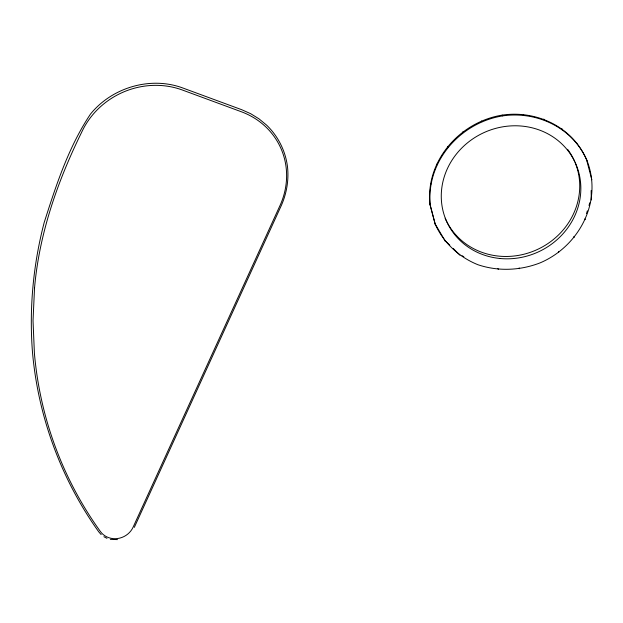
<?xml version="1.0" encoding="UTF-8"?>
<svg xmlns="http://www.w3.org/2000/svg" width="623" height="623" viewBox="0 0 623 623"><rect width="100%" height="100%" fill="white"/><g stroke="black" fill="none" stroke-linecap="round" stroke-linejoin="round"><path stroke-width="0.93" d="M429.893 204.048C425.704 160.438 460.054 121.882 502.239 115.107C536.676 110.045 572.537 126.975 586.539 159.636L586.913 160.423C603.017 201.252 579.211 246.264 540.125 262.867C520.228 270.584 498.268 271.542 477.973 264.744C459.058 257.159 443.553 242.845 435.204 224.187L429.893 204.048L435.204 224.187M430.259 204.835C426.07 161.217 460.428 122.669 502.613 115.894C537.042 110.832 572.903 127.762 586.913 160.423M591.157 190.529L591.282 199.975M586.523 213.502L587.349 210.823M588.992 205.45L589.817 202.771M134.311 527.377L281.253 205.652C286.572 193.698 288.87 180.475 287.569 167.439L287.553 167.283C285.7 151.327 278.185 136.242 266.589 125.122L259.004 118.845L250.687 113.705L241.708 109.703L182.679 87.944C150.416 76.014 111.938 87.508 90.467 114.118C68.553 146.903 56.047 185.358 44.14 222.684C33.144 264.985 29.055 308.977 32.513 352.571L32.528 352.727C38.276 416.997 61.28 479.469 98.847 531.964L101.175 534.612M117.498 539.619L110.349 539.354M103.885 536.722L106.977 538.327M462.11 255.773L463.831 256.684M434.831 223.4L444.939 240.579L449.798 245.189M453.271 248.484L459.899 255.196M576.431 142.457L576.805 143.243M591.85 179.774L586.539 159.636M561.845 128.626L562.219 129.413M543.77 119.079L544.144 119.865M584.88 218.868L585.246 219.654M523.437 114.468L523.811 115.255M573.783 236.685L574.157 237.472M502.239 115.107L502.613 115.894M558.395 251.427L558.769 252.214M481.618 120.955L481.992 121.742M462.975 131.609L463.348 132.395M519.13 267.929L519.504 268.715M447.587 146.35L447.953 147.137M497.933 268.568L498.299 269.354M436.497 164.168L436.863 164.947M430.462 183.847L430.828 184.634M444.939 240.579L445.313 241.358M575.115 162.556A70.703 65.555 -25.3 0 1 535.383 250.376A70.703 65.555 -25.3 0 1 445.141 218.206M567.592 149.302A70.703 65.555 -25.3 0 1 574.749 161.684M34.522 288.2L33.027 320.697L34.39 353.046A413.765 383.643 -25.3 0 0 100.428 531.544A18.939 17.553 -25.3 0 0 117.552 538.537A18.939 17.553 -25.3 0 0 133.104 527.183L279.992 205.559A77.361 71.723 -25.3 0 0 241.35 111.758L182.414 90.031A77.361 71.723 -25.3 0 0 81.574 132.411C57.55 181.348 39.21 233.578 34.522 288.2M500.098 258.498A70.703 65.555 -25.3 0 0 576.228 164.916A70.703 65.555 -25.3 0 0 456.846 153.492A70.703 65.555 -25.3 0 0 500.098 258.498"/></g></svg>
